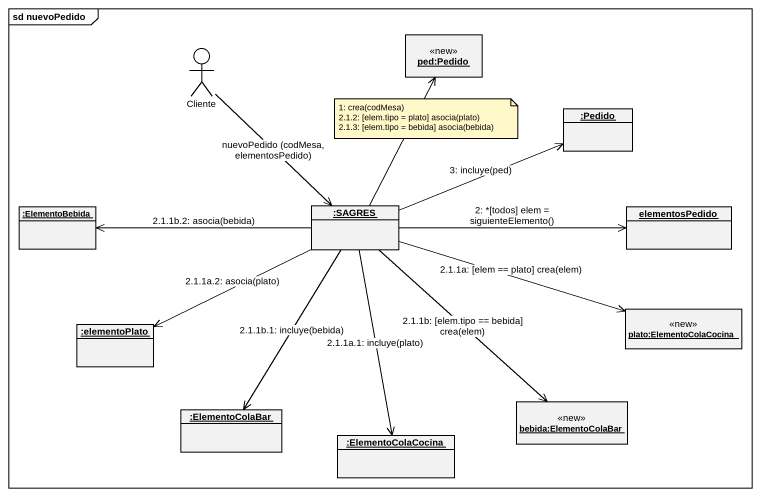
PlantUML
@startuml
mainframe sd nuevoPedido
allowmixing
hide circle
hide empty members
object "ped:Pedido" as ped_Pedido <<new>>
actor Cliente
object ":Pedido" as Pedido
object ":ElementoBebida" as ElementoBebida
object ":SAGRES" as SAGRES
object elementosPedido
object ":elementoPlato" as elementoPlato
object "plato:ElementoColaCocina" as plato_ElementoColaCocina <<new>>
object ":ElementoColaBar" as ElementoColaBar
object "bebida:ElementoColaBar" as bebida_ElementoColaBar <<new>>
object ":ElementoColaCocina" as ElementoColaCocina
Cliente --> SAGRES : nuevoPedido (codMesa, elementosPedido)
SAGRES -up-> ped_Pedido
SAGRES -right-> Pedido : 3: incluye(ped)
SAGRES -left-> ElementoBebida : 2.1.1b.2: asocia(bebida)
SAGRES -right-> elementosPedido : 2: *[todos] elem = siguienteElemento()
SAGRES -left-> elementoPlato : 2.1.1a.2: asocia(plato)
SAGRES -right-> plato_ElementoColaCocina : 2.1.1a: [elem == plato] crea(elem)
SAGRES --> ElementoColaBar : 2.1.1b.1: incluye(bebida)
SAGRES --> bebida_ElementoColaBar : 2.1.1b: [elem.tipo == bebida] crea(elem)
SAGRES --> ElementoColaCocina : 2.1.1a.1: incluye(plato)
note as N1
  1: crea(codMesa)
  2.1.2: [elem.tipo = plato] asocia(plato)
  2.1.3: [elem.tipo = bebida] asocia(bebida)
end note
@enduml
